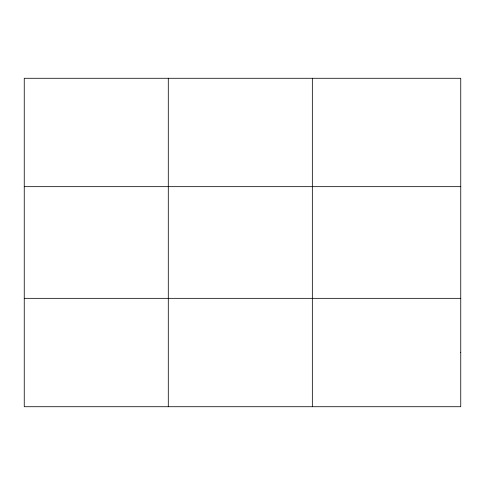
<?xml version="1.0" encoding="UTF-8"?>
<svg xmlns="http://www.w3.org/2000/svg" width="485" height="485" viewBox="0 0 485 485"><rect width="100%" height="100%" fill="white"/><g stroke="black" fill="none" stroke-linecap="round" stroke-linejoin="round"><path stroke-width="0.73" d="M168.295 78.279L168.295 406.721M312.34 78.279L312.34 406.721M24.25 186.664L460.75 186.664M24.25 298.336L460.75 298.336M460.75 352.528L460.75 406.721L24.25 406.721L24.25 78.279L460.75 78.279L460.75 352.528"/></g></svg>
